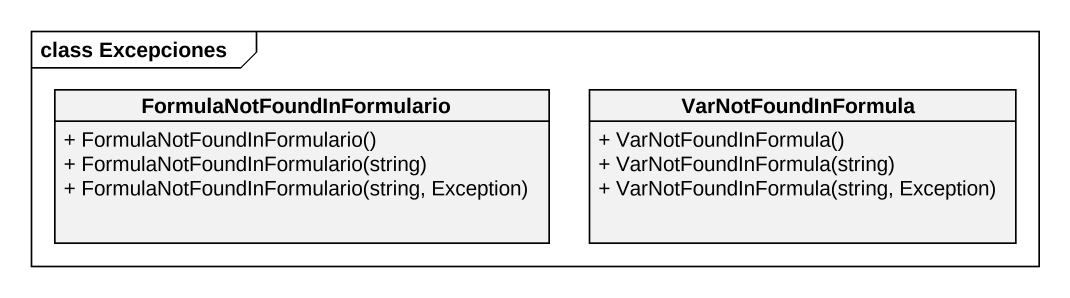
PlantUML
@startuml
mainframe class Excepciones
hide circle
hide empty members
skinparam classAttributeIconSize 0
class FormulaNotFoundInFormulario {
  + FormulaNotFoundInFormulario()
  + FormulaNotFoundInFormulario(string)
  + FormulaNotFoundInFormulario(string, Exception)
}
class VarNotFoundInFormula {
  + VarNotFoundInFormula()
  + VarNotFoundInFormula(string)
  + VarNotFoundInFormula(string, Exception)
}
@enduml
